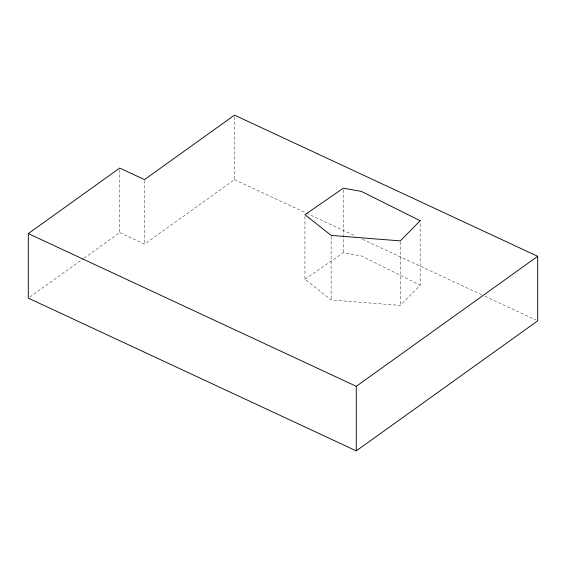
<?xml version="1.0" encoding="UTF-8"?>
<svg xmlns="http://www.w3.org/2000/svg" width="566" height="566" viewBox="0 0 566 566"><rect width="100%" height="100%" fill="white"/><g stroke="black" fill="none" stroke-linecap="round" stroke-linejoin="round"><path stroke-width="0.42" stroke-dasharray="2.83 2.12" d="M304.954 216.467L304.954 279.222L331.124 299.923L400.325 305.407L420.163 285.243L420.163 222.488M29.729 297.1L83.287 258.712M84.001 258.195L119.709 232.605L119.709 169.85M119.709 232.605L144.535 244.137L234.501 179.67L234.501 116.907M304.954 279.222L343.371 252.691L361.441 255.966L420.163 285.243M234.501 179.67L305.704 212.816M306.503 213.191L356.099 236.284M362.502 239.262L481.701 294.766M484.899 296.259L536.101 320.094M400.325 241.767L400.325 305.407M343.371 189.928L343.371 252.691M331.124 236.284L331.124 299.923M144.535 180.497L144.535 244.137"/><path stroke-width="0.85" d="M28.3 233.595L119.709 168.081L144.535 179.613L234.501 115.139L537.7 256.313L537.7 320.844L356.276 450.861L28.3 298.126L28.3 233.595L356.276 386.33L537.7 256.313M356.276 386.33L356.276 450.861M420.163 220.719L400.325 240.883L331.124 235.399L304.954 214.698L343.371 188.16L361.441 191.442L420.163 220.719"/></g></svg>
